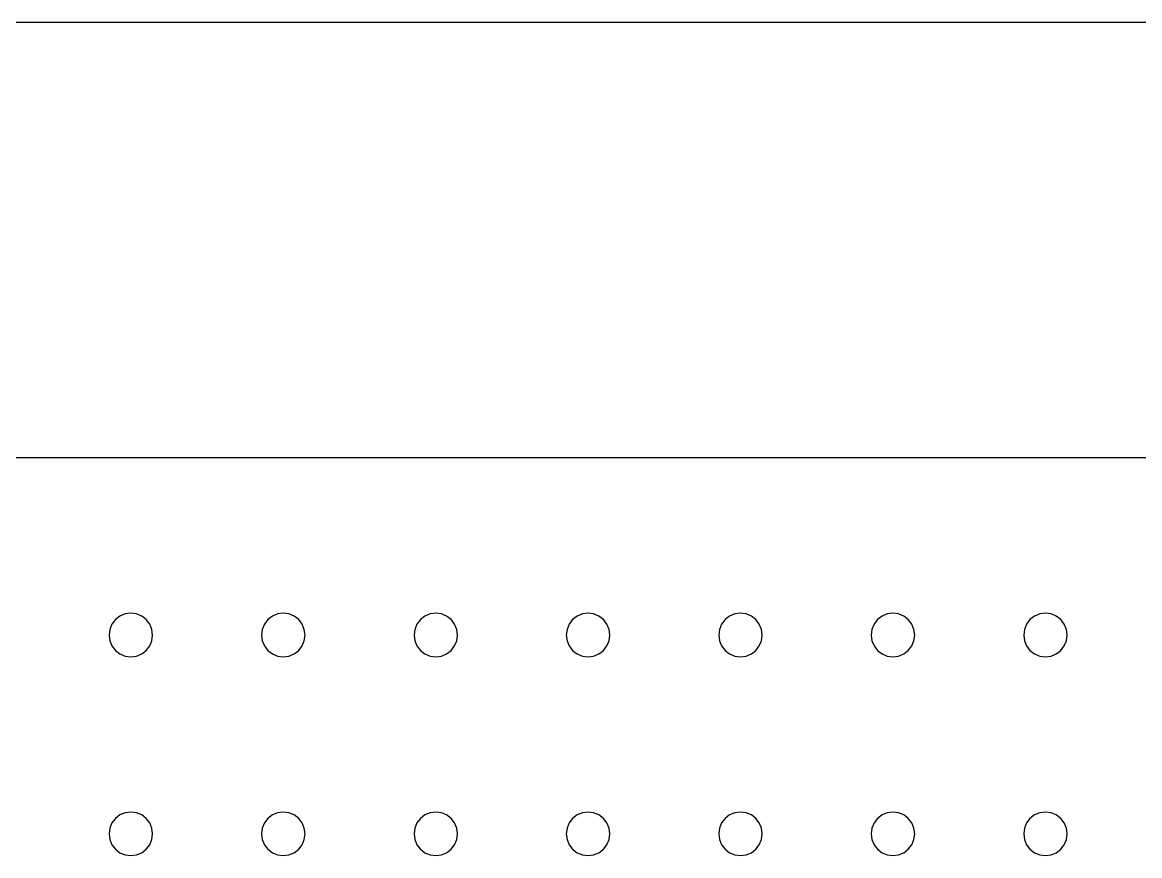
# Model space of a CAD drawing. Header units: millimetres. Extents: x 2562 to 7288, y 778 to 5635.
# Drawn here: x 5838.04 to 5853.44, y 1714.14 to 1725.62 of the extents above; entities that cross this region are included whole.
import ezdxf

# ---------------------------------------------------------------- set-up
doc = ezdxf.new("R2010")
doc.units = ezdxf.units.MM
doc.layers.add('0-gnl-gor3', color=252, linetype='Continuous')
doc.layers.add('2-tef-sabit', color=251, linetype='Continuous')

# ---------------------------------------------------------------- blocks, each defined once
blk = doc.blocks.new('ice well')
at = {"layer": '0-gnl-gor3'}
for p, q in [((63128.92, 6543.76), (63128.92, 6960.06)), ((63068.92, 6545.76), (63068.92, 6854.24)), ((63014.97, 6839.11), (63014.49, 6838.49)), ((63015.59, 6839.59), (63014.97, 6839.11)), ((63016.31, 6839.89), (63015.59, 6839.59)), ((63017.09, 6839.99), (63016.31, 6839.89)), ((63017.87, 6839.89), (63017.09, 6839.99)), ((63018.59, 6839.59), (63017.87, 6839.89)), ((63019.21, 6839.11), (63018.59, 6839.59)), ((63019.69, 6838.49), (63019.21, 6839.11)), ((63042.37, 6839.11), (63041.89, 6838.49)), ((63042.99, 6839.59), (63042.37, 6839.11)), ((63043.71, 6839.89), (63042.99, 6839.59)), ((63044.49, 6839.99), (63043.71, 6839.89)), ((63045.27, 6839.89), (63044.49, 6839.99)), ((63045.99, 6839.59), (63045.27, 6839.89)), ((63046.61, 6839.11), (63045.99, 6839.59)), ((63047.09, 6838.49), (63046.61, 6839.11)), ((63014.19, 6837.76), (63014.09, 6836.99)), ((63014.49, 6838.49), (63014.19, 6837.76)), ((63019.99, 6837.76), (63019.69, 6838.49)), ((63020.09, 6836.99), (63019.99, 6837.76)), ((63041.59, 6837.76), (63041.49, 6836.99)), ((63041.89, 6838.49), (63041.59, 6837.76)), ((63047.39, 6837.76), (63047.09, 6838.49)), ((63047.49, 6836.99), (63047.39, 6837.76)), ((63014.09, 6836.99), (63014.19, 6836.21)), ((63014.19, 6836.21), (63014.49, 6835.49)), ((63019.69, 6835.49), (63019.99, 6836.21)), ((63019.99, 6836.21), (63020.09, 6836.99)), ((63041.49, 6836.99), (63041.59, 6836.21)), ((63041.59, 6836.21), (63041.89, 6835.49)), ((63047.09, 6835.49), (63047.39, 6836.21)), ((63047.39, 6836.21), (63047.49, 6836.99)), ((63014.49, 6835.49), (63014.97, 6834.87)), ((63014.97, 6834.87), (63015.59, 6834.39)), ((63015.59, 6834.39), (63016.31, 6834.09)), ((63016.31, 6834.09), (63017.09, 6833.99)), ((63017.09, 6833.99), (63017.87, 6834.09)), ((63017.87, 6834.09), (63018.59, 6834.39)), ((63018.59, 6834.39), (63019.21, 6834.87)), ((63019.21, 6834.87), (63019.69, 6835.49)), ((63041.89, 6835.49), (63042.37, 6834.87)), ((63042.37, 6834.87), (63042.99, 6834.39)), ((63042.99, 6834.39), (63043.71, 6834.09)), ((63043.71, 6834.09), (63044.49, 6833.99)), ((63044.49, 6833.99), (63045.27, 6834.09)), ((63045.27, 6834.09), (63045.99, 6834.39)), ((63045.99, 6834.39), (63046.61, 6834.87)), ((63046.61, 6834.87), (63047.09, 6835.49)), ((63016.31, 6818.86), (63015.59, 6818.56)), ((63017.09, 6818.96), (63016.31, 6818.86)), ((63017.87, 6818.86), (63017.09, 6818.96)), ((63018.59, 6818.56), (63017.87, 6818.86)), ((63043.71, 6818.86), (63042.99, 6818.56)), ((63044.49, 6818.96), (63043.71, 6818.86)), ((63045.27, 6818.86), (63044.49, 6818.96)), ((63045.99, 6818.56), (63045.27, 6818.86)), ((63014.49, 6817.46), (63014.19, 6816.74)), ((63014.97, 6818.08), (63014.49, 6817.46)), ((63015.59, 6818.56), (63014.97, 6818.08)), ((63019.21, 6818.08), (63018.59, 6818.56)), ((63019.69, 6817.46), (63019.21, 6818.08)), ((63019.99, 6816.74), (63019.69, 6817.46)), ((63041.89, 6817.46), (63041.59, 6816.74)), ((63042.37, 6818.08), (63041.89, 6817.46)), ((63042.99, 6818.56), (63042.37, 6818.08)), ((63046.61, 6818.08), (63045.99, 6818.56)), ((63047.09, 6817.46), (63046.61, 6818.08)), ((63047.39, 6816.74), (63047.09, 6817.46)), ((63014.19, 6816.74), (63014.09, 6815.96)), ((63014.09, 6815.96), (63014.19, 6815.19)), ((63020.09, 6815.96), (63019.99, 6816.74)), ((63019.99, 6815.19), (63020.09, 6815.96)), ((63041.59, 6816.74), (63041.49, 6815.96)), ((63041.49, 6815.96), (63041.59, 6815.19)), ((63047.49, 6815.96), (63047.39, 6816.74)), ((63047.39, 6815.19), (63047.49, 6815.96)), ((63014.19, 6815.19), (63014.49, 6814.46)), ((63014.49, 6814.46), (63014.97, 6813.84)), ((63019.21, 6813.84), (63019.69, 6814.46)), ((63019.69, 6814.46), (63019.99, 6815.19)), ((63041.59, 6815.19), (63041.89, 6814.46)), ((63041.89, 6814.46), (63042.37, 6813.84)), ((63046.61, 6813.84), (63047.09, 6814.46)), ((63047.09, 6814.46), (63047.39, 6815.19)), ((63014.97, 6813.84), (63015.59, 6813.36)), ((63015.59, 6813.36), (63016.31, 6813.06)), ((63016.31, 6813.06), (63017.09, 6812.96)), ((63017.09, 6812.96), (63017.87, 6813.06)), ((63017.87, 6813.06), (63018.59, 6813.36)), ((63018.59, 6813.36), (63019.21, 6813.84)), ((63042.37, 6813.84), (63042.99, 6813.36)), ((63042.99, 6813.36), (63043.71, 6813.06)), ((63043.71, 6813.06), (63044.49, 6812.96)), ((63044.49, 6812.96), (63045.27, 6813.06)), ((63045.27, 6813.06), (63045.99, 6813.36)), ((63045.99, 6813.36), (63046.61, 6813.84)), ((63014.97, 6797.06), (63014.49, 6796.43)), ((63015.59, 6797.53), (63014.97, 6797.06)), ((63016.31, 6797.83), (63015.59, 6797.53)), ((63017.09, 6797.93), (63016.31, 6797.83)), ((63017.87, 6797.83), (63017.09, 6797.93)), ((63018.59, 6797.53), (63017.87, 6797.83)), ((63019.21, 6797.06), (63018.59, 6797.53)), ((63019.69, 6796.43), (63019.21, 6797.06)), ((63042.37, 6797.06), (63041.89, 6796.43)), ((63042.99, 6797.53), (63042.37, 6797.06)), ((63043.71, 6797.83), (63042.99, 6797.53)), ((63044.49, 6797.93), (63043.71, 6797.83)), ((63045.27, 6797.83), (63044.49, 6797.93)), ((63045.99, 6797.53), (63045.27, 6797.83)), ((63046.61, 6797.06), (63045.99, 6797.53)), ((63047.09, 6796.43), (63046.61, 6797.06)), ((63014.19, 6795.71), (63014.09, 6794.93)), ((63014.49, 6796.43), (63014.19, 6795.71)), ((63019.99, 6795.71), (63019.69, 6796.43)), ((63020.09, 6794.93), (63019.99, 6795.71)), ((63041.59, 6795.71), (63041.49, 6794.93)), ((63041.89, 6796.43), (63041.59, 6795.71)), ((63047.39, 6795.71), (63047.09, 6796.43)), ((63047.49, 6794.93), (63047.39, 6795.71)), ((63014.09, 6794.93), (63014.19, 6794.16)), ((63014.19, 6794.16), (63014.49, 6793.43)), ((63019.69, 6793.43), (63019.99, 6794.16)), ((63019.99, 6794.16), (63020.09, 6794.93)), ((63041.49, 6794.93), (63041.59, 6794.16)), ((63041.59, 6794.16), (63041.89, 6793.43)), ((63047.09, 6793.43), (63047.39, 6794.16)), ((63047.39, 6794.16), (63047.49, 6794.93)), ((63014.49, 6793.43), (63014.97, 6792.81)), ((63014.97, 6792.81), (63015.59, 6792.34)), ((63018.59, 6792.34), (63019.21, 6792.81)), ((63019.21, 6792.81), (63019.69, 6793.43)), ((63041.89, 6793.43), (63042.37, 6792.81)), ((63042.37, 6792.81), (63042.99, 6792.34)), ((63045.99, 6792.34), (63046.61, 6792.81)), ((63046.61, 6792.81), (63047.09, 6793.43)), ((63015.59, 6792.34), (63016.31, 6792.04)), ((63016.31, 6792.04), (63017.09, 6791.93)), ((63017.09, 6791.93), (63017.87, 6792.04)), ((63017.87, 6792.04), (63018.59, 6792.34)), ((63042.99, 6792.34), (63043.71, 6792.04)), ((63043.71, 6792.04), (63044.49, 6791.93)), ((63044.49, 6791.93), (63045.27, 6792.04)), ((63045.27, 6792.04), (63045.99, 6792.34)), ((63014.97, 6776.06), (63014.49, 6775.43)), ((63015.59, 6776.53), (63014.97, 6776.06)), ((63016.31, 6776.83), (63015.59, 6776.53)), ((63017.09, 6776.93), (63016.31, 6776.83)), ((63017.87, 6776.83), (63017.09, 6776.93)), ((63018.59, 6776.53), (63017.87, 6776.83)), ((63019.21, 6776.06), (63018.59, 6776.53)), ((63019.69, 6775.43), (63019.21, 6776.06)), ((63042.37, 6776.06), (63041.89, 6775.43)), ((63042.99, 6776.53), (63042.37, 6776.06)), ((63043.71, 6776.83), (63042.99, 6776.53)), ((63044.49, 6776.93), (63043.71, 6776.83)), ((63045.27, 6776.83), (63044.49, 6776.93)), ((63045.99, 6776.53), (63045.27, 6776.83)), ((63046.61, 6776.06), (63045.99, 6776.53)), ((63047.09, 6775.43), (63046.61, 6776.06)), ((63014.19, 6774.71), (63014.09, 6773.93)), ((63014.09, 6773.93), (63014.19, 6773.16)), ((63014.49, 6775.43), (63014.19, 6774.71)), ((63019.99, 6774.71), (63019.69, 6775.43)), ((63020.09, 6773.93), (63019.99, 6774.71)), ((63019.99, 6773.16), (63020.09, 6773.93)), ((63041.59, 6774.71), (63041.49, 6773.93)), ((63041.49, 6773.93), (63041.59, 6773.16)), ((63041.89, 6775.43), (63041.59, 6774.71)), ((63047.39, 6774.71), (63047.09, 6775.43)), ((63047.49, 6773.93), (63047.39, 6774.71)), ((63047.39, 6773.16), (63047.49, 6773.93)), ((63014.19, 6773.16), (63014.49, 6772.43)), ((63014.49, 6772.43), (63014.97, 6771.81)), ((63019.21, 6771.81), (63019.69, 6772.43)), ((63019.69, 6772.43), (63019.99, 6773.16)), ((63041.59, 6773.16), (63041.89, 6772.43)), ((63041.89, 6772.43), (63042.37, 6771.81)), ((63046.61, 6771.81), (63047.09, 6772.43)), ((63047.09, 6772.43), (63047.39, 6773.16)), ((63014.97, 6771.81), (63015.59, 6771.34)), ((63015.59, 6771.34), (63016.31, 6771.04)), ((63016.31, 6771.04), (63017.09, 6770.93)), ((63017.09, 6770.93), (63017.87, 6771.04)), ((63017.87, 6771.04), (63018.59, 6771.34)), ((63018.59, 6771.34), (63019.21, 6771.81)), ((63042.37, 6771.81), (63042.99, 6771.34)), ((63042.99, 6771.34), (63043.71, 6771.04)), ((63043.71, 6771.04), (63044.49, 6770.93)), ((63044.49, 6770.93), (63045.27, 6771.04)), ((63045.27, 6771.04), (63045.99, 6771.34)), ((63045.99, 6771.34), (63046.61, 6771.81)), ((63015.59, 6755.51), (63014.97, 6755.03)), ((63016.31, 6755.81), (63015.59, 6755.51)), ((63017.09, 6755.91), (63016.31, 6755.81)), ((63017.87, 6755.81), (63017.09, 6755.91)), ((63018.59, 6755.51), (63017.87, 6755.81)), ((63019.21, 6755.03), (63018.59, 6755.51)), ((63042.99, 6755.51), (63042.37, 6755.03)), ((63043.71, 6755.81), (63042.99, 6755.51)), ((63044.49, 6755.91), (63043.71, 6755.81)), ((63045.27, 6755.81), (63044.49, 6755.91)), ((63045.99, 6755.51), (63045.27, 6755.81)), ((63046.61, 6755.03), (63045.99, 6755.51)), ((63014.49, 6754.41), (63014.19, 6753.68)), ((63014.97, 6755.03), (63014.49, 6754.41)), ((63019.69, 6754.41), (63019.21, 6755.03)), ((63019.99, 6753.68), (63019.69, 6754.41)), ((63041.89, 6754.41), (63041.59, 6753.68)), ((63042.37, 6755.03), (63041.89, 6754.41)), ((63047.09, 6754.41), (63046.61, 6755.03)), ((63047.39, 6753.68), (63047.09, 6754.41)), ((63014.19, 6753.68), (63014.09, 6752.91)), ((63014.09, 6752.91), (63014.19, 6752.13)), ((63020.09, 6752.91), (63019.99, 6753.68)), ((63019.99, 6752.13), (63020.09, 6752.91)), ((63041.59, 6753.68), (63041.49, 6752.91)), ((63041.49, 6752.91), (63041.59, 6752.13)), ((63047.49, 6752.91), (63047.39, 6753.68)), ((63047.39, 6752.13), (63047.49, 6752.91)), ((63014.19, 6752.13), (63014.49, 6751.41)), ((63014.49, 6751.41), (63014.97, 6750.79)), ((63014.97, 6750.79), (63015.59, 6750.31)), ((63018.59, 6750.31), (63019.21, 6750.79)), ((63019.21, 6750.79), (63019.69, 6751.41)), ((63019.69, 6751.41), (63019.99, 6752.13)), ((63041.59, 6752.13), (63041.89, 6751.41)), ((63041.89, 6751.41), (63042.37, 6750.79)), ((63042.37, 6750.79), (63042.99, 6750.31)), ((63045.99, 6750.31), (63046.61, 6750.79)), ((63046.61, 6750.79), (63047.09, 6751.41)), ((63047.09, 6751.41), (63047.39, 6752.13)), ((63015.59, 6750.31), (63016.31, 6750.01)), ((63016.31, 6750.01), (63017.09, 6749.91)), ((63017.09, 6749.91), (63017.87, 6750.01)), ((63017.87, 6750.01), (63018.59, 6750.31)), ((63042.99, 6750.31), (63043.71, 6750.01)), ((63043.71, 6750.01), (63044.49, 6749.91)), ((63044.49, 6749.91), (63045.27, 6750.01)), ((63045.27, 6750.01), (63045.99, 6750.31)), ((63014.97, 6734), (63014.49, 6733.38)), ((63015.59, 6734.48), (63014.97, 6734)), ((63016.31, 6734.78), (63015.59, 6734.48)), ((63017.09, 6734.88), (63016.31, 6734.78)), ((63017.87, 6734.78), (63017.09, 6734.88)), ((63018.59, 6734.48), (63017.87, 6734.78)), ((63019.21, 6734), (63018.59, 6734.48)), ((63019.69, 6733.38), (63019.21, 6734)), ((63042.37, 6734), (63041.89, 6733.38)), ((63042.99, 6734.48), (63042.37, 6734)), ((63043.71, 6734.78), (63042.99, 6734.48)), ((63044.49, 6734.88), (63043.71, 6734.78)), ((63045.27, 6734.78), (63044.49, 6734.88)), ((63045.99, 6734.48), (63045.27, 6734.78)), ((63046.61, 6734), (63045.99, 6734.48)), ((63047.09, 6733.38), (63046.61, 6734)), ((63014.19, 6732.66), (63014.09, 6731.88)), ((63014.49, 6733.38), (63014.19, 6732.66)), ((63019.99, 6732.66), (63019.69, 6733.38)), ((63020.09, 6731.88), (63019.99, 6732.66)), ((63041.59, 6732.66), (63041.49, 6731.88)), ((63041.89, 6733.38), (63041.59, 6732.66)), ((63047.39, 6732.66), (63047.09, 6733.38)), ((63047.49, 6731.88), (63047.39, 6732.66)), ((63014.09, 6731.88), (63014.19, 6731.1)), ((63014.19, 6731.1), (63014.49, 6730.38)), ((63019.69, 6730.38), (63019.99, 6731.1)), ((63019.99, 6731.1), (63020.09, 6731.88)), ((63041.49, 6731.88), (63041.59, 6731.1)), ((63041.59, 6731.1), (63041.89, 6730.38)), ((63047.09, 6730.38), (63047.39, 6731.1)), ((63047.39, 6731.1), (63047.49, 6731.88)), ((63014.49, 6730.38), (63014.97, 6729.76)), ((63014.97, 6729.76), (63015.59, 6729.28)), ((63015.59, 6729.28), (63016.31, 6728.98)), ((63017.87, 6728.98), (63018.59, 6729.28)), ((63018.59, 6729.28), (63019.21, 6729.76)), ((63019.21, 6729.76), (63019.69, 6730.38)), ((63041.89, 6730.38), (63042.37, 6729.76)), ((63042.37, 6729.76), (63042.99, 6729.28)), ((63042.99, 6729.28), (63043.71, 6728.98)), ((63045.27, 6728.98), (63045.99, 6729.28)), ((63045.99, 6729.28), (63046.61, 6729.76)), ((63046.61, 6729.76), (63047.09, 6730.38)), ((63016.31, 6728.98), (63017.09, 6728.88)), ((63017.09, 6728.88), (63017.87, 6728.98)), ((63043.71, 6728.98), (63044.49, 6728.88)), ((63044.49, 6728.88), (63045.27, 6728.98)), ((63017.09, 6713.85), (63016.31, 6713.75)), ((63017.87, 6713.75), (63017.09, 6713.85)), ((63044.49, 6713.85), (63043.71, 6713.75)), ((63045.27, 6713.75), (63044.49, 6713.85)), ((63014.49, 6712.35), (63014.19, 6711.63)), ((63014.97, 6712.98), (63014.49, 6712.35)), ((63015.59, 6713.45), (63014.97, 6712.98)), ((63016.31, 6713.75), (63015.59, 6713.45)), ((63018.59, 6713.45), (63017.87, 6713.75)), ((63019.21, 6712.98), (63018.59, 6713.45)), ((63019.69, 6712.35), (63019.21, 6712.98)), ((63019.99, 6711.63), (63019.69, 6712.35)), ((63041.89, 6712.35), (63041.59, 6711.63)), ((63042.37, 6712.98), (63041.89, 6712.35)), ((63042.99, 6713.45), (63042.37, 6712.98)), ((63043.71, 6713.75), (63042.99, 6713.45)), ((63045.99, 6713.45), (63045.27, 6713.75)), ((63046.61, 6712.98), (63045.99, 6713.45)), ((63047.09, 6712.35), (63046.61, 6712.98)), ((63047.39, 6711.63), (63047.09, 6712.35)), ((63014.19, 6711.63), (63014.09, 6710.85)), ((63014.09, 6710.85), (63014.19, 6710.08)), ((63020.09, 6710.85), (63019.99, 6711.63)), ((63019.99, 6710.08), (63020.09, 6710.85)), ((63041.59, 6711.63), (63041.49, 6710.85)), ((63041.49, 6710.85), (63041.59, 6710.08)), ((63047.49, 6710.85), (63047.39, 6711.63)), ((63047.39, 6710.08), (63047.49, 6710.85)), ((63014.19, 6710.08), (63014.49, 6709.35)), ((63014.49, 6709.35), (63014.97, 6708.73)), ((63019.21, 6708.73), (63019.69, 6709.35)), ((63019.69, 6709.35), (63019.99, 6710.08)), ((63041.59, 6710.08), (63041.89, 6709.35)), ((63041.89, 6709.35), (63042.37, 6708.73)), ((63046.61, 6708.73), (63047.09, 6709.35)), ((63047.09, 6709.35), (63047.39, 6710.08)), ((63014.97, 6708.73), (63015.59, 6708.26)), ((63015.59, 6708.26), (63016.31, 6707.96)), ((63016.31, 6707.96), (63017.09, 6707.85)), ((63017.09, 6707.85), (63017.87, 6707.96)), ((63017.87, 6707.96), (63018.59, 6708.26)), ((63018.59, 6708.26), (63019.21, 6708.73)), ((63042.37, 6708.73), (63042.99, 6708.26)), ((63042.99, 6708.26), (63043.71, 6707.96)), ((63043.71, 6707.96), (63044.49, 6707.85)), ((63044.49, 6707.85), (63045.27, 6707.96)), ((63045.27, 6707.96), (63045.99, 6708.26)), ((63045.99, 6708.26), (63046.61, 6708.73))]:
    blk.add_line(p, q, dxfattribs=at)
blk = doc.blocks.new('DELIUNIT')
at = {"layer": '0-gnl-gor3', "xscale": 0.1, "yscale": 0.1, "zscale": 0.1, "rotation": 180}
blk.add_blockref('ice well', (6032.873, 639.376), dxfattribs=at)

msp = doc.modelspace()

# ---------------------------------------------------------------- block references
at = {"layer": '2-tef-sabit', "rotation": 270}
msp.add_blockref('DELIUNIT', (5883.854, 1445.602), dxfattribs=at)

doc.saveas('drawing.dxf')
